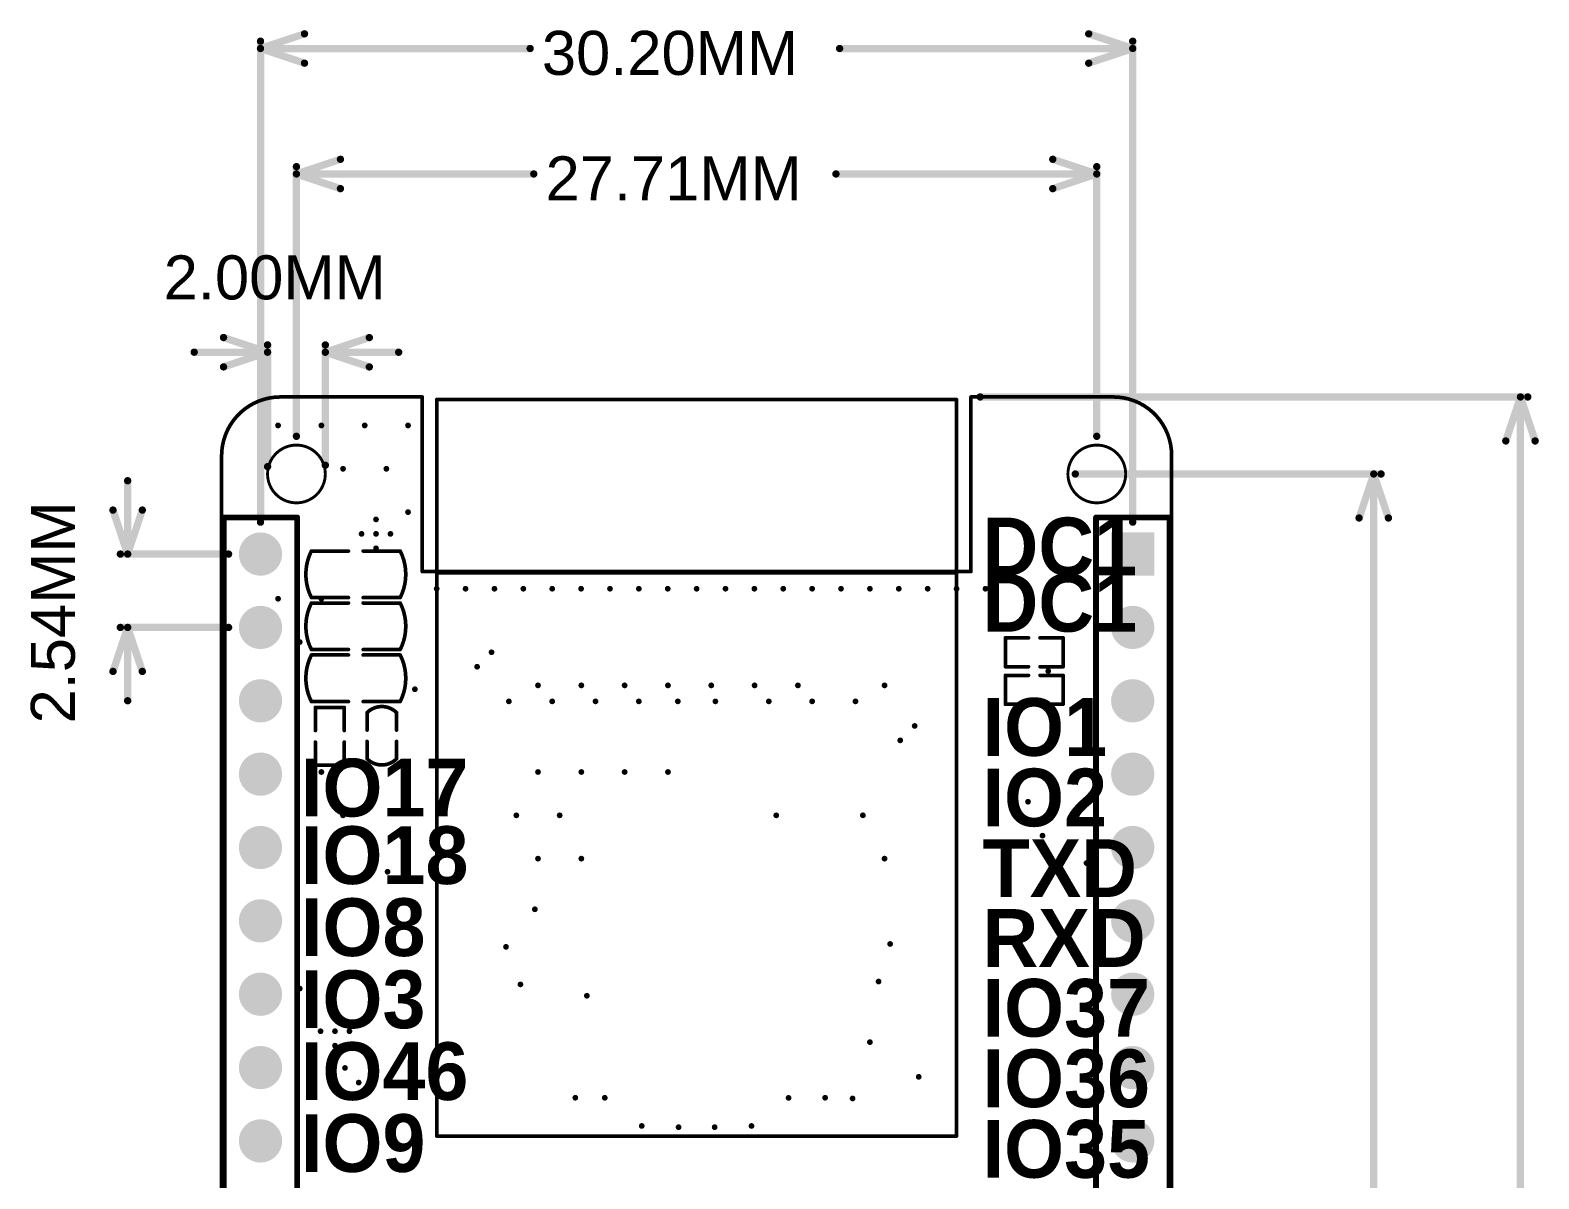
# Model space of a CAD drawing. Header units: millimetres. Extents: x -95 to 44, y -26 to 123.
# Drawn here: x -8.7 to 43.6, y 83.5 to 123.2 of the extents above; entities that cross this region are included whole.
import ezdxf

# ---------------------------------------------------------------- set-up
doc = ezdxf.new("R2010")
doc.units = ezdxf.units.MM
for name, color, linetype in [('KeepOutLayer', 6, 'Continuous'), ('Mechanical15', 56, 'Continuous'), ('MultiLayer', 9, 'Continuous'), ('PadHoleLayer', 156, 'Continuous'), ('TopOverlay', 2, 'Continuous'), ('ViaHoleLayer', 16, 'Continuous')]:
    doc.layers.add(name, color=color, linetype=linetype)
doc.styles.add('Arial', font='arial.ttf', dxfattribs={"height": 0.2})
doc.styles.add('阿里巴巴普惠体 Heavy', font='', dxfattribs={"height": 0.2})
doc.styles.get('阿里巴巴普惠体 Heavy').set_extended_font_data('阿里巴巴普惠体 Heavy', bold=True)

# ---------------------------------------------------------------- blocks, each defined once
blk = doc.blocks.new('ESP32_S3_WROOM_1_30')
at = {"layer": 'TopOverlay', "const_width": 0.127}
for points in [[(-9, 12.75), (9, 12.75)], [(-9, -12.75), (-9, 12.75)], [(9, -12.75), (9, 12.75)], [(-9, 6.75), (9, 6.75)], [(-9, -12.75), (9, -12.75)]]:
    blk.add_lwpolyline(points, dxfattribs=at)
at = {"layer": 'TopOverlay', "const_width": 0.0635}
for points in [[(-9.032, 12.75, 1), (-8.968, 12.75, 1)], [(-9.032, 12.75, 1), (-8.968, 12.75, 1)], [(8.968, 12.75, 1), (9.032, 12.75, 1)], [(8.968, 12.75, 1), (9.032, 12.75, 1)], [(-9.032, 6.75, 1), (-8.968, 6.75, 1)], [(8.968, 6.75, 1), (9.032, 6.75, 1)], [(-9.032, -12.75, 1), (-8.968, -12.75, 1)], [(-9.032, -12.75, 1), (-8.968, -12.75, 1)], [(8.968, -12.75, 1), (9.032, -12.75, 1)], [(8.968, -12.75, 1), (9.032, -12.75, 1)]]:
    blk.add_lwpolyline(points, format="xyb", close=True, dxfattribs=at)
blk = doc.blocks.new('R0402_63')
at = {"layer": 'TopOverlay', "const_width": 0.127}
for points in [[(-0.51, -0.5), (-0.51, 0.5)], [(0.29, 0.5), (-0.478, 0.5)], [(1.472, 0.5), (0.69, 0.5)], [(1.49, -0.5), (1.49, 0.5)], [(0.29, -0.5), (-0.478, -0.5)], [(1.472, -0.5), (0.69, -0.5)]]:
    blk.add_lwpolyline(points, dxfattribs=at)
at = {"layer": 'TopOverlay', "const_width": 0.0635}
for points in [[(-0.542, 0.5, 1), (-0.478, 0.5, 1)], [(-0.51, 0.5, 1), (-0.446, 0.5, 1)], [(0.258, 0.5, 1), (0.322, 0.5, 1)], [(0.658, 0.5, 1), (0.722, 0.5, 1)], [(1.44, 0.5, 1), (1.504, 0.5, 1)], [(1.458, 0.5, 1), (1.522, 0.5, 1)], [(-0.542, -0.5, 1), (-0.478, -0.5, 1)], [(-0.51, -0.5, 1), (-0.446, -0.5, 1)], [(0.258, -0.5, 1), (0.322, -0.5, 1)], [(0.658, -0.5, 1), (0.722, -0.5, 1)], [(1.44, -0.5, 1), (1.504, -0.5, 1)], [(1.458, -0.5, 1), (1.522, -0.5, 1)]]:
    blk.add_lwpolyline(points, format="xyb", close=True, dxfattribs=at)
blk = doc.blocks.new('R0402_65')
at = {"layer": 'TopOverlay', "const_width": 0.127}
for points in [[(-0.51, 0.5), (-0.51, -0.5)], [(0.29, 0.5), (-0.478, 0.5)], [(1.472, 0.5), (0.69, 0.5)], [(1.49, 0.5), (1.49, -0.5)], [(0.29, -0.5), (-0.478, -0.5)], [(1.472, -0.5), (0.69, -0.5)]]:
    blk.add_lwpolyline(points, dxfattribs=at)
at = {"layer": 'TopOverlay', "const_width": 0.0635}
for points in [[(-0.542, 0.5, 1), (-0.478, 0.5, 1)], [(-0.51, 0.5, 1), (-0.446, 0.5, 1)], [(0.258, 0.5, 1), (0.322, 0.5, 1)], [(0.658, 0.5, 1), (0.722, 0.5, 1)], [(1.44, 0.5, 1), (1.504, 0.5, 1)], [(1.458, 0.5, 1), (1.522, 0.5, 1)], [(-0.542, -0.5, 1), (-0.478, -0.5, 1)], [(-0.51, -0.5, 1), (-0.446, -0.5, 1)], [(0.258, -0.5, 1), (0.322, -0.5, 1)], [(0.658, -0.5, 1), (0.722, -0.5, 1)], [(1.44, -0.5, 1), (1.504, -0.5, 1)], [(1.458, -0.5, 1), (1.522, -0.5, 1)]]:
    blk.add_lwpolyline(points, format="xyb", close=True, dxfattribs=at)
blk = doc.blocks.new('R0402_67')
at = {"layer": 'TopOverlay', "const_width": 0.127}
for points in [[(-0.51, 0.5), (-0.51, -0.5)], [(0.29, 0.5), (-0.478, 0.5)], [(1.472, 0.5), (0.69, 0.5)], [(1.49, 0.5), (1.49, -0.5)], [(0.29, -0.5), (-0.478, -0.5)], [(1.472, -0.5), (0.69, -0.5)]]:
    blk.add_lwpolyline(points, dxfattribs=at)
at = {"layer": 'TopOverlay', "const_width": 0.0635}
for points in [[(-0.542, 0.5, 1), (-0.478, 0.5, 1)], [(-0.51, 0.5, 1), (-0.446, 0.5, 1)], [(0.258, 0.5, 1), (0.322, 0.5, 1)], [(0.658, 0.5, 1), (0.722, 0.5, 1)], [(1.44, 0.5, 1), (1.504, 0.5, 1)], [(1.458, 0.5, 1), (1.522, 0.5, 1)], [(-0.542, -0.5, 1), (-0.478, -0.5, 1)], [(-0.51, -0.5, 1), (-0.446, -0.5, 1)], [(0.258, -0.5, 1), (0.322, -0.5, 1)], [(0.658, -0.5, 1), (0.722, -0.5, 1)], [(1.44, -0.5, 1), (1.504, -0.5, 1)], [(1.458, -0.5, 1), (1.522, -0.5, 1)]]:
    blk.add_lwpolyline(points, format="xyb", close=True, dxfattribs=at)
blk = doc.blocks.new('HDR1X16_88')
at = {"layer": 'MultiLayer'}
blk.add_hatch(color=9, dxfattribs=at).paths.add_polyline_path([(-0.75, 0.75), (0.75, 0.75), (0.75, -0.75), (-0.75, -0.75)])
h = blk.add_hatch(color=9, dxfattribs=at)
edge = h.paths.add_edge_path()
edge.add_arc((2.54, 0), 0.75, 0, 360)
h = blk.add_hatch(color=9, dxfattribs=at)
edge = h.paths.add_edge_path()
edge.add_arc((5.08, 0), 0.75, 0, 360)
h = blk.add_hatch(color=9, dxfattribs=at)
edge = h.paths.add_edge_path()
edge.add_arc((7.62, 0), 0.75, 0, 360)
h = blk.add_hatch(color=9, dxfattribs=at)
edge = h.paths.add_edge_path()
edge.add_arc((10.16, 0), 0.75, 0, 360)
h = blk.add_hatch(color=9, dxfattribs=at)
edge = h.paths.add_edge_path()
edge.add_arc((12.7, 0), 0.75, 0, 360)
h = blk.add_hatch(color=9, dxfattribs=at)
edge = h.paths.add_edge_path()
edge.add_arc((15.24, 0), 0.75, 0, 360)
h = blk.add_hatch(color=9, dxfattribs=at)
edge = h.paths.add_edge_path()
edge.add_arc((17.78, 0), 0.75, 0, 360)
h = blk.add_hatch(color=9, dxfattribs=at)
edge = h.paths.add_edge_path()
edge.add_arc((20.32, 0), 0.75, 0, 360)
h = blk.add_hatch(color=9, dxfattribs=at)
edge = h.paths.add_edge_path()
edge.add_arc((22.86, 0), 0.75, 0, 360)
h = blk.add_hatch(color=9, dxfattribs=at)
edge = h.paths.add_edge_path()
edge.add_arc((25.4, 0), 0.75, 0, 360)
h = blk.add_hatch(color=9, dxfattribs=at)
edge = h.paths.add_edge_path()
edge.add_arc((27.94, 0), 0.75, 0, 360)
h = blk.add_hatch(color=9, dxfattribs=at)
edge = h.paths.add_edge_path()
edge.add_arc((30.48, 0), 0.75, 0, 360)
h = blk.add_hatch(color=9, dxfattribs=at)
edge = h.paths.add_edge_path()
edge.add_arc((33.02, 0), 0.75, 0, 360)
h = blk.add_hatch(color=9, dxfattribs=at)
edge = h.paths.add_edge_path()
edge.add_arc((35.56, 0), 0.75, 0, 360)
h = blk.add_hatch(color=9, dxfattribs=at)
edge = h.paths.add_edge_path()
edge.add_arc((38.1, 0), 0.75, 0, 360)
at = {"layer": 'PadHoleLayer'}
h = blk.add_hatch(color=156, dxfattribs=at)
edge = h.paths.add_edge_path()
edge.add_arc((0, 0), 0.45, 0, 360)
h = blk.add_hatch(color=156, dxfattribs=at)
edge = h.paths.add_edge_path()
edge.add_arc((2.54, 0), 0.45, 0, 360)
h = blk.add_hatch(color=156, dxfattribs=at)
edge = h.paths.add_edge_path()
edge.add_arc((5.08, 0), 0.45, 0, 360)
h = blk.add_hatch(color=156, dxfattribs=at)
edge = h.paths.add_edge_path()
edge.add_arc((7.62, 0), 0.45, 0, 360)
h = blk.add_hatch(color=156, dxfattribs=at)
edge = h.paths.add_edge_path()
edge.add_arc((10.16, 0), 0.45, 0, 360)
h = blk.add_hatch(color=156, dxfattribs=at)
edge = h.paths.add_edge_path()
edge.add_arc((12.7, 0), 0.45, 0, 360)
h = blk.add_hatch(color=156, dxfattribs=at)
edge = h.paths.add_edge_path()
edge.add_arc((15.24, 0), 0.45, 0, 360)
h = blk.add_hatch(color=156, dxfattribs=at)
edge = h.paths.add_edge_path()
edge.add_arc((17.78, 0), 0.45, 0, 360)
h = blk.add_hatch(color=156, dxfattribs=at)
edge = h.paths.add_edge_path()
edge.add_arc((20.32, 0), 0.45, 0, 360)
h = blk.add_hatch(color=156, dxfattribs=at)
edge = h.paths.add_edge_path()
edge.add_arc((22.86, 0), 0.45, 0, 360)
h = blk.add_hatch(color=156, dxfattribs=at)
edge = h.paths.add_edge_path()
edge.add_arc((25.4, 0), 0.45, 0, 360)
h = blk.add_hatch(color=156, dxfattribs=at)
edge = h.paths.add_edge_path()
edge.add_arc((27.94, 0), 0.45, 0, 360)
h = blk.add_hatch(color=156, dxfattribs=at)
edge = h.paths.add_edge_path()
edge.add_arc((30.48, 0), 0.45, 0, 360)
h = blk.add_hatch(color=156, dxfattribs=at)
edge = h.paths.add_edge_path()
edge.add_arc((33.02, 0), 0.45, 0, 360)
h = blk.add_hatch(color=156, dxfattribs=at)
edge = h.paths.add_edge_path()
edge.add_arc((35.56, 0), 0.45, 0, 360)
h = blk.add_hatch(color=156, dxfattribs=at)
edge = h.paths.add_edge_path()
edge.add_arc((38.1, 0), 0.45, 0, 360)
at = {"layer": 'TopOverlay', "const_width": 0.2}
for points in [[(-1.27, 1.27), (-1.27, -1.27)], [(-1.27, 1.27), (0.635, 1.27)], [(0.635, 1.27), (39.37, 1.27)], [(39.37, 1.27), (39.37, -1.27)], [(-1.27, -1.27), (39.37, -1.27)]]:
    blk.add_lwpolyline(points, dxfattribs=at)
at = {"layer": 'TopOverlay', "const_width": 0.1}
for points in [[(-1.32, 1.27, 1), (-1.22, 1.27, 1)], [(-1.32, 1.27, 1), (-1.22, 1.27, 1)], [(0.585, 1.27, 1), (0.685, 1.27, 1)], [(0.585, 1.27, 1), (0.685, 1.27, 1)], [(39.32, 1.27, 1), (39.42, 1.27, 1)], [(39.32, 1.27, 1), (39.42, 1.27, 1)], [(-1.32, -1.27, 1), (-1.22, -1.27, 1)], [(-1.32, -1.27, 1), (-1.22, -1.27, 1)], [(39.32, -1.27, 1), (39.42, -1.27, 1)], [(39.32, -1.27, 1), (39.42, -1.27, 1)]]:
    blk.add_lwpolyline(points, format="xyb", close=True, dxfattribs=at)
blk = doc.blocks.new('HDR1X16_89')
at = {"layer": 'MultiLayer'}
blk.add_hatch(color=9, dxfattribs=at).paths.add_polyline_path([(-0.75, 0.75), (0.75, 0.75), (0.75, -0.75), (-0.75, -0.75)])
h = blk.add_hatch(color=9, dxfattribs=at)
edge = h.paths.add_edge_path()
edge.add_arc((2.54, 0), 0.75, 0, 360)
h = blk.add_hatch(color=9, dxfattribs=at)
edge = h.paths.add_edge_path()
edge.add_arc((5.08, 0), 0.75, 0, 360)
h = blk.add_hatch(color=9, dxfattribs=at)
edge = h.paths.add_edge_path()
edge.add_arc((7.62, 0), 0.75, 0, 360)
h = blk.add_hatch(color=9, dxfattribs=at)
edge = h.paths.add_edge_path()
edge.add_arc((10.16, 0), 0.75, 0, 360)
h = blk.add_hatch(color=9, dxfattribs=at)
edge = h.paths.add_edge_path()
edge.add_arc((12.7, 0), 0.75, 0, 360)
h = blk.add_hatch(color=9, dxfattribs=at)
edge = h.paths.add_edge_path()
edge.add_arc((15.24, 0), 0.75, 0, 360)
h = blk.add_hatch(color=9, dxfattribs=at)
edge = h.paths.add_edge_path()
edge.add_arc((17.78, 0), 0.75, 0, 360)
h = blk.add_hatch(color=9, dxfattribs=at)
edge = h.paths.add_edge_path()
edge.add_arc((20.32, 0), 0.75, 0, 360)
h = blk.add_hatch(color=9, dxfattribs=at)
edge = h.paths.add_edge_path()
edge.add_arc((22.86, 0), 0.75, 0, 360)
h = blk.add_hatch(color=9, dxfattribs=at)
edge = h.paths.add_edge_path()
edge.add_arc((25.4, 0), 0.75, 0, 360)
h = blk.add_hatch(color=9, dxfattribs=at)
edge = h.paths.add_edge_path()
edge.add_arc((27.94, 0), 0.75, 0, 360)
h = blk.add_hatch(color=9, dxfattribs=at)
edge = h.paths.add_edge_path()
edge.add_arc((30.48, 0), 0.75, 0, 360)
h = blk.add_hatch(color=9, dxfattribs=at)
edge = h.paths.add_edge_path()
edge.add_arc((33.02, 0), 0.75, 0, 360)
h = blk.add_hatch(color=9, dxfattribs=at)
edge = h.paths.add_edge_path()
edge.add_arc((35.56, 0), 0.75, 0, 360)
h = blk.add_hatch(color=9, dxfattribs=at)
edge = h.paths.add_edge_path()
edge.add_arc((38.1, 0), 0.75, 0, 360)
at = {"layer": 'PadHoleLayer'}
h = blk.add_hatch(color=156, dxfattribs=at)
edge = h.paths.add_edge_path()
edge.add_arc((0, 0), 0.45, 0, 360)
h = blk.add_hatch(color=156, dxfattribs=at)
edge = h.paths.add_edge_path()
edge.add_arc((2.54, 0), 0.45, 0, 360)
h = blk.add_hatch(color=156, dxfattribs=at)
edge = h.paths.add_edge_path()
edge.add_arc((5.08, 0), 0.45, 0, 360)
h = blk.add_hatch(color=156, dxfattribs=at)
edge = h.paths.add_edge_path()
edge.add_arc((7.62, 0), 0.45, 0, 360)
h = blk.add_hatch(color=156, dxfattribs=at)
edge = h.paths.add_edge_path()
edge.add_arc((10.16, 0), 0.45, 0, 360)
h = blk.add_hatch(color=156, dxfattribs=at)
edge = h.paths.add_edge_path()
edge.add_arc((12.7, 0), 0.45, 0, 360)
h = blk.add_hatch(color=156, dxfattribs=at)
edge = h.paths.add_edge_path()
edge.add_arc((15.24, 0), 0.45, 0, 360)
h = blk.add_hatch(color=156, dxfattribs=at)
edge = h.paths.add_edge_path()
edge.add_arc((17.78, 0), 0.45, 0, 360)
h = blk.add_hatch(color=156, dxfattribs=at)
edge = h.paths.add_edge_path()
edge.add_arc((20.32, 0), 0.45, 0, 360)
h = blk.add_hatch(color=156, dxfattribs=at)
edge = h.paths.add_edge_path()
edge.add_arc((22.86, 0), 0.45, 0, 360)
h = blk.add_hatch(color=156, dxfattribs=at)
edge = h.paths.add_edge_path()
edge.add_arc((25.4, 0), 0.45, 0, 360)
h = blk.add_hatch(color=156, dxfattribs=at)
edge = h.paths.add_edge_path()
edge.add_arc((27.94, 0), 0.45, 0, 360)
h = blk.add_hatch(color=156, dxfattribs=at)
edge = h.paths.add_edge_path()
edge.add_arc((30.48, 0), 0.45, 0, 360)
h = blk.add_hatch(color=156, dxfattribs=at)
edge = h.paths.add_edge_path()
edge.add_arc((33.02, 0), 0.45, 0, 360)
h = blk.add_hatch(color=156, dxfattribs=at)
edge = h.paths.add_edge_path()
edge.add_arc((35.56, 0), 0.45, 0, 360)
h = blk.add_hatch(color=156, dxfattribs=at)
edge = h.paths.add_edge_path()
edge.add_arc((38.1, 0), 0.45, 0, 360)
at = {"layer": 'TopOverlay', "const_width": 0.2}
for points in [[(0.635, 1.27), (-1.27, 1.27)], [(-1.27, -1.27), (-1.27, 1.27)], [(39.37, 1.27), (0.635, 1.27)], [(39.37, -1.27), (39.37, 1.27)], [(39.37, -1.27), (-1.27, -1.27)]]:
    blk.add_lwpolyline(points, dxfattribs=at)
at = {"layer": 'TopOverlay', "const_width": 0.1}
for points in [[(-1.32, 1.27, 1), (-1.22, 1.27, 1)], [(-1.32, 1.27, 1), (-1.22, 1.27, 1)], [(0.585, 1.27, 1), (0.685, 1.27, 1)], [(0.585, 1.27, 1), (0.685, 1.27, 1)], [(39.32, 1.27, 1), (39.42, 1.27, 1)], [(39.32, 1.27, 1), (39.42, 1.27, 1)], [(-1.32, -1.27, 1), (-1.22, -1.27, 1)], [(-1.32, -1.27, 1), (-1.22, -1.27, 1)], [(39.32, -1.27, 1), (39.42, -1.27, 1)], [(39.32, -1.27, 1), (39.42, -1.27, 1)]]:
    blk.add_lwpolyline(points, format="xyb", close=True, dxfattribs=at)
blk = doc.blocks.new('C0603_108')
at = {"layer": 'TopOverlay', "const_width": 0.127}
for points in [[(-1.537, -0.806, -0.239632), (-1.537, 0.806)], [(1.537, 0.806, -0.239632), (1.537, -0.806)]]:
    blk.add_lwpolyline(points, format="xyb", dxfattribs=at)
for points in [[(-0.256, 0.806), (-1.537, 0.806)], [(1.537, 0.806), (0.256, 0.806)], [(-0.256, -0.806), (-1.537, -0.806)], [(1.537, -0.806), (0.256, -0.806)]]:
    blk.add_lwpolyline(points, dxfattribs=at)
at = {"layer": 'TopOverlay', "const_width": 0.0635}
for points in [[(-1.568, 0.806, 1), (-1.505, 0.806, 1)], [(-1.568, 0.806, 1), (-1.505, 0.806, 1)], [(-0.288, 0.806, 1), (-0.224, 0.806, 1)], [(0.224, 0.806, 1), (0.288, 0.806, 1)], [(1.505, 0.806, 1), (1.568, 0.806, 1)], [(1.505, 0.806, 1), (1.568, 0.806, 1)], [(-1.568, -0.806, 1), (-1.505, -0.806, 1)], [(-1.568, -0.806, 1), (-1.505, -0.806, 1)], [(-0.288, -0.806, 1), (-0.224, -0.806, 1)], [(0.224, -0.806, 1), (0.288, -0.806, 1)], [(1.505, -0.806, 1), (1.568, -0.806, 1)], [(1.505, -0.806, 1), (1.568, -0.806, 1)]]:
    blk.add_lwpolyline(points, format="xyb", close=True, dxfattribs=at)
blk = doc.blocks.new('C0603_132')
at = {"layer": 'TopOverlay', "const_width": 0.127}
for points in [[(-1.537, -0.806, -0.239632), (-1.537, 0.806)], [(1.537, 0.806, -0.239632), (1.537, -0.806)]]:
    blk.add_lwpolyline(points, format="xyb", dxfattribs=at)
for points in [[(-0.256, 0.806), (-1.537, 0.806)], [(1.537, 0.806), (0.256, 0.806)], [(-0.256, -0.806), (-1.537, -0.806)], [(1.537, -0.806), (0.256, -0.806)]]:
    blk.add_lwpolyline(points, dxfattribs=at)
at = {"layer": 'TopOverlay', "const_width": 0.0635}
for points in [[(-1.568, 0.806, 1), (-1.505, 0.806, 1)], [(-1.568, 0.806, 1), (-1.505, 0.806, 1)], [(-0.288, 0.806, 1), (-0.224, 0.806, 1)], [(0.224, 0.806, 1), (0.288, 0.806, 1)], [(1.505, 0.806, 1), (1.568, 0.806, 1)], [(1.505, 0.806, 1), (1.568, 0.806, 1)], [(-1.568, -0.806, 1), (-1.505, -0.806, 1)], [(-1.568, -0.806, 1), (-1.505, -0.806, 1)], [(-0.288, -0.806, 1), (-0.224, -0.806, 1)], [(0.224, -0.806, 1), (0.288, -0.806, 1)], [(1.505, -0.806, 1), (1.568, -0.806, 1)], [(1.505, -0.806, 1), (1.568, -0.806, 1)]]:
    blk.add_lwpolyline(points, format="xyb", close=True, dxfattribs=at)
blk = doc.blocks.new('C0603_133')
at = {"layer": 'TopOverlay', "const_width": 0.127}
for points in [[(-1.537, -0.806, -0.239632), (-1.537, 0.806)], [(1.537, 0.806, -0.239632), (1.537, -0.806)]]:
    blk.add_lwpolyline(points, format="xyb", dxfattribs=at)
for points in [[(-0.256, 0.806), (-1.537, 0.806)], [(1.537, 0.806), (0.256, 0.806)], [(-0.256, -0.806), (-1.537, -0.806)], [(1.537, -0.806), (0.256, -0.806)]]:
    blk.add_lwpolyline(points, dxfattribs=at)
at = {"layer": 'TopOverlay', "const_width": 0.0635}
for points in [[(-1.568, 0.806, 1), (-1.505, 0.806, 1)], [(-1.568, 0.806, 1), (-1.505, 0.806, 1)], [(-0.288, 0.806, 1), (-0.224, 0.806, 1)], [(0.224, 0.806, 1), (0.288, 0.806, 1)], [(1.505, 0.806, 1), (1.568, 0.806, 1)], [(1.505, 0.806, 1), (1.568, 0.806, 1)], [(-1.568, -0.806, 1), (-1.505, -0.806, 1)], [(-1.568, -0.806, 1), (-1.505, -0.806, 1)], [(-0.288, -0.806, 1), (-0.224, -0.806, 1)], [(0.224, -0.806, 1), (0.288, -0.806, 1)], [(1.505, -0.806, 1), (1.568, -0.806, 1)], [(1.505, -0.806, 1), (1.568, -0.806, 1)]]:
    blk.add_lwpolyline(points, format="xyb", close=True, dxfattribs=at)
blk = doc.blocks.new('C0402_134')
at = {"layer": 'TopOverlay', "const_width": 0.127}
for points in [[(-0.31, -0.51, -0.414214), (-0.31, 0.51)], [(1.29, 0.51, -0.414214), (1.29, -0.51)]]:
    blk.add_lwpolyline(points, format="xyb", dxfattribs=at)
for points in [[(0.294, 0.51), (-0.31, 0.51)], [(1.29, 0.51), (0.686, 0.51)], [(0.294, -0.51), (-0.31, -0.51)], [(1.29, -0.51), (0.686, -0.51)]]:
    blk.add_lwpolyline(points, dxfattribs=at)
at = {"layer": 'TopOverlay', "const_width": 0.0635}
for points in [[(-0.342, 0.51, 1), (-0.278, 0.51, 1)], [(-0.342, 0.51, 1), (-0.278, 0.51, 1)], [(0.262, 0.51, 1), (0.326, 0.51, 1)], [(0.654, 0.51, 1), (0.718, 0.51, 1)], [(1.258, 0.51, 1), (1.322, 0.51, 1)], [(1.258, 0.51, 1), (1.322, 0.51, 1)], [(-0.342, -0.51, 1), (-0.278, -0.51, 1)], [(-0.342, -0.51, 1), (-0.278, -0.51, 1)], [(0.262, -0.51, 1), (0.326, -0.51, 1)], [(0.654, -0.51, 1), (0.718, -0.51, 1)], [(1.258, -0.51, 1), (1.322, -0.51, 1)], [(1.258, -0.51, 1), (1.322, -0.51, 1)]]:
    blk.add_lwpolyline(points, format="xyb", close=True, dxfattribs=at)

msp = doc.modelspace()

# ---------------------------------------------------------------- hatches: boundary and pattern name
at = {"layer": 'ViaHoleLayer'}
h = msp.add_hatch(color=16, dxfattribs=at)
edge = h.paths.add_edge_path()
edge.add_arc((-0.092, 109.554), 0.101, 0, 360)
h = msp.add_hatch(color=16, dxfattribs=at)
edge = h.paths.add_edge_path()
edge.add_arc((1.408, 109.554), 0.101, 0, 360)
h = msp.add_hatch(color=16, dxfattribs=at)
edge = h.paths.add_edge_path()
edge.add_arc((2.908, 109.554), 0.101, 0, 360)
h = msp.add_hatch(color=16, dxfattribs=at)
edge = h.paths.add_edge_path()
edge.add_arc((4.408, 109.554), 0.101, 0, 360)
h = msp.add_hatch(color=16, dxfattribs=at)
edge = h.paths.add_edge_path()
edge.add_arc((2.158, 108.054), 0.101, 0, 360)
h = msp.add_hatch(color=16, dxfattribs=at)
edge = h.paths.add_edge_path()
edge.add_arc((3.658, 108.054), 0.101, 0, 360)
h = msp.add_hatch(color=16, dxfattribs=at)
edge = h.paths.add_edge_path()
edge.add_arc((4.408, 106.554), 0.101, 0, 360)
h = msp.add_hatch(color=16, dxfattribs=at)
edge = h.paths.add_edge_path()
edge.add_arc((3.3, 106.3), 0.1, 0, 360)
h = msp.add_hatch(color=16, dxfattribs=at)
edge = h.paths.add_edge_path()
edge.add_arc((2.8, 105.8), 0.1, 0, 360)
h = msp.add_hatch(color=16, dxfattribs=at)
edge = h.paths.add_edge_path()
edge.add_arc((3.3, 105.8), 0.1, 0, 360)
h = msp.add_hatch(color=16, dxfattribs=at)
edge = h.paths.add_edge_path()
edge.add_arc((3.8, 105.8), 0.1, 0, 360)
h = msp.add_hatch(color=16, dxfattribs=at)
edge = h.paths.add_edge_path()
edge.add_arc((3.3, 105.3), 0.1, 0, 360)
h = msp.add_hatch(color=16, dxfattribs=at)
edge = h.paths.add_edge_path()
edge.add_arc((5.4, 103.9), 0.1, 0, 360)
h = msp.add_hatch(color=16, dxfattribs=at)
edge = h.paths.add_edge_path()
edge.add_arc((6.4, 103.9), 0.1, 0, 360)
h = msp.add_hatch(color=16, dxfattribs=at)
edge = h.paths.add_edge_path()
edge.add_arc((7.4, 103.9), 0.1, 0, 360)
h = msp.add_hatch(color=16, dxfattribs=at)
edge = h.paths.add_edge_path()
edge.add_arc((8.4, 103.9), 0.1, 0, 360)
h = msp.add_hatch(color=16, dxfattribs=at)
edge = h.paths.add_edge_path()
edge.add_arc((9.4, 103.9), 0.1, 0, 360)
h = msp.add_hatch(color=16, dxfattribs=at)
edge = h.paths.add_edge_path()
edge.add_arc((10.4, 103.9), 0.1, 0, 360)
h = msp.add_hatch(color=16, dxfattribs=at)
edge = h.paths.add_edge_path()
edge.add_arc((11.4, 103.9), 0.1, 0, 360)
h = msp.add_hatch(color=16, dxfattribs=at)
edge = h.paths.add_edge_path()
edge.add_arc((12.4, 103.9), 0.1, 0, 360)
h = msp.add_hatch(color=16, dxfattribs=at)
edge = h.paths.add_edge_path()
edge.add_arc((13.4, 103.9), 0.1, 0, 360)
h = msp.add_hatch(color=16, dxfattribs=at)
edge = h.paths.add_edge_path()
edge.add_arc((14.4, 103.9), 0.1, 0, 360)
h = msp.add_hatch(color=16, dxfattribs=at)
edge = h.paths.add_edge_path()
edge.add_arc((15.4, 103.9), 0.1, 0, 360)
h = msp.add_hatch(color=16, dxfattribs=at)
edge = h.paths.add_edge_path()
edge.add_arc((16.4, 103.9), 0.1, 0, 360)
h = msp.add_hatch(color=16, dxfattribs=at)
edge = h.paths.add_edge_path()
edge.add_arc((17.4, 103.9), 0.1, 0, 360)
h = msp.add_hatch(color=16, dxfattribs=at)
edge = h.paths.add_edge_path()
edge.add_arc((18.4, 103.9), 0.1, 0, 360)
h = msp.add_hatch(color=16, dxfattribs=at)
edge = h.paths.add_edge_path()
edge.add_arc((19.4, 103.9), 0.1, 0, 360)
h = msp.add_hatch(color=16, dxfattribs=at)
edge = h.paths.add_edge_path()
edge.add_arc((20.4, 103.9), 0.1, 0, 360)
h = msp.add_hatch(color=16, dxfattribs=at)
edge = h.paths.add_edge_path()
edge.add_arc((21.4, 103.9), 0.1, 0, 360)
h = msp.add_hatch(color=16, dxfattribs=at)
edge = h.paths.add_edge_path()
edge.add_arc((22.4, 103.9), 0.1, 0, 360)
h = msp.add_hatch(color=16, dxfattribs=at)
edge = h.paths.add_edge_path()
edge.add_arc((23.4, 103.9), 0.1, 0, 360)
h = msp.add_hatch(color=16, dxfattribs=at)
edge = h.paths.add_edge_path()
edge.add_arc((24.4, 103.9), 0.1, 0, 360)
h = msp.add_hatch(color=16, dxfattribs=at)
edge = h.paths.add_edge_path()
edge.add_arc((-0.092, 103.554), 0.101, 0, 360)
h = msp.add_hatch(color=16, dxfattribs=at)
edge = h.paths.add_edge_path()
edge.add_arc((1.408, 103.554), 0.101, 0, 360)
h = msp.add_hatch(color=16, dxfattribs=at)
edge = h.paths.add_edge_path()
edge.add_arc((0.658, 102.054), 0.101, 0, 360)
h = msp.add_hatch(color=16, dxfattribs=at)
edge = h.paths.add_edge_path()
edge.add_arc((7.3, 101.7), 0.1, 0, 360)
h = msp.add_hatch(color=16, dxfattribs=at)
edge = h.paths.add_edge_path()
edge.add_arc((6.8, 101.2), 0.1, 0, 360)
h = msp.add_hatch(color=16, dxfattribs=at)
edge = h.paths.add_edge_path()
edge.add_arc((26.575, 101.05), 0.1, 0, 360)
h = msp.add_hatch(color=16, dxfattribs=at)
edge = h.paths.add_edge_path()
edge.add_arc((4.644, 100.42), 0.1, 0, 360)
h = msp.add_hatch(color=16, dxfattribs=at)
edge = h.paths.add_edge_path()
edge.add_arc((8.908, 100.554), 0.101, 0, 360)
h = msp.add_hatch(color=16, dxfattribs=at)
edge = h.paths.add_edge_path()
edge.add_arc((10.408, 100.554), 0.101, 0, 360)
h = msp.add_hatch(color=16, dxfattribs=at)
edge = h.paths.add_edge_path()
edge.add_arc((11.908, 100.554), 0.101, 0, 360)
h = msp.add_hatch(color=16, dxfattribs=at)
edge = h.paths.add_edge_path()
edge.add_arc((13.408, 100.554), 0.101, 0, 360)
h = msp.add_hatch(color=16, dxfattribs=at)
edge = h.paths.add_edge_path()
edge.add_arc((14.908, 100.554), 0.101, 0, 360)
h = msp.add_hatch(color=16, dxfattribs=at)
edge = h.paths.add_edge_path()
edge.add_arc((16.408, 100.554), 0.101, 0, 360)
h = msp.add_hatch(color=16, dxfattribs=at)
edge = h.paths.add_edge_path()
edge.add_arc((17.908, 100.554), 0.101, 0, 360)
h = msp.add_hatch(color=16, dxfattribs=at)
edge = h.paths.add_edge_path()
edge.add_arc((20.908, 100.554), 0.101, 0, 360)
h = msp.add_hatch(color=16, dxfattribs=at)
edge = h.paths.add_edge_path()
edge.add_arc((7.9, 100), 0.1, 0, 360)
h = msp.add_hatch(color=16, dxfattribs=at)
edge = h.paths.add_edge_path()
edge.add_arc((9.4, 100), 0.1, 0, 360)
h = msp.add_hatch(color=16, dxfattribs=at)
edge = h.paths.add_edge_path()
edge.add_arc((10.9, 100), 0.1, 0, 360)
h = msp.add_hatch(color=16, dxfattribs=at)
edge = h.paths.add_edge_path()
edge.add_arc((12.4, 100), 0.1, 0, 360)
h = msp.add_hatch(color=16, dxfattribs=at)
edge = h.paths.add_edge_path()
edge.add_arc((13.75, 100), 0.1, 0, 360)
h = msp.add_hatch(color=16, dxfattribs=at)
edge = h.paths.add_edge_path()
edge.add_arc((15.05, 100), 0.1, 0, 360)
h = msp.add_hatch(color=16, dxfattribs=at)
edge = h.paths.add_edge_path()
edge.add_arc((16.9, 100), 0.1, 0, 360)
h = msp.add_hatch(color=16, dxfattribs=at)
edge = h.paths.add_edge_path()
edge.add_arc((18.4, 100), 0.1, 0, 360)
h = msp.add_hatch(color=16, dxfattribs=at)
edge = h.paths.add_edge_path()
edge.add_arc((19.9, 100), 0.1, 0, 360)
h = msp.add_hatch(color=16, dxfattribs=at)
edge = h.paths.add_edge_path()
edge.add_arc((21.95, 99.15), 0.1, 0, 360)
h = msp.add_hatch(color=16, dxfattribs=at)
edge = h.paths.add_edge_path()
edge.add_arc((21.45, 98.65), 0.1, 0, 360)
h = msp.add_hatch(color=16, dxfattribs=at)
edge = h.paths.add_edge_path()
edge.add_arc((1.408, 97.554), 0.101, 0, 360)
h = msp.add_hatch(color=16, dxfattribs=at)
edge = h.paths.add_edge_path()
edge.add_arc((8.908, 97.554), 0.101, 0, 360)
h = msp.add_hatch(color=16, dxfattribs=at)
edge = h.paths.add_edge_path()
edge.add_arc((10.408, 97.554), 0.101, 0, 360)
h = msp.add_hatch(color=16, dxfattribs=at)
edge = h.paths.add_edge_path()
edge.add_arc((11.908, 97.554), 0.101, 0, 360)
h = msp.add_hatch(color=16, dxfattribs=at)
edge = h.paths.add_edge_path()
edge.add_arc((13.408, 97.554), 0.101, 0, 360)
h = msp.add_hatch(color=16, dxfattribs=at)
edge = h.paths.add_edge_path()
edge.add_arc((3.2, 96.6), 0.1, 0, 360)
h = msp.add_hatch(color=16, dxfattribs=at)
edge = h.paths.add_edge_path()
edge.add_arc((2.158, 96.054), 0.101, 0, 360)
h = msp.add_hatch(color=16, dxfattribs=at)
edge = h.paths.add_edge_path()
edge.add_arc((8.158, 96.054), 0.101, 0, 360)
h = msp.add_hatch(color=16, dxfattribs=at)
edge = h.paths.add_edge_path()
edge.add_arc((9.658, 96.054), 0.101, 0, 360)
h = msp.add_hatch(color=16, dxfattribs=at)
edge = h.paths.add_edge_path()
edge.add_arc((17.158, 96.054), 0.101, 0, 360)
h = msp.add_hatch(color=16, dxfattribs=at)
edge = h.paths.add_edge_path()
edge.add_arc((20.158, 96.054), 0.101, 0, 360)
h = msp.add_hatch(color=16, dxfattribs=at)
edge = h.paths.add_edge_path()
edge.add_arc((25.875, 96.525), 0.1, 0, 360)
h = msp.add_hatch(color=16, dxfattribs=at)
edge = h.paths.add_edge_path()
edge.add_arc((4.2, 95.3), 0.1, 0, 360)
h = msp.add_hatch(color=16, dxfattribs=at)
edge = h.paths.add_edge_path()
edge.add_arc((26.375, 95.35), 0.1, 0, 360)
h = msp.add_hatch(color=16, dxfattribs=at)
edge = h.paths.add_edge_path()
edge.add_arc((8.908, 94.554), 0.101, 0, 360)
h = msp.add_hatch(color=16, dxfattribs=at)
edge = h.paths.add_edge_path()
edge.add_arc((10.408, 94.554), 0.101, 0, 360)
h = msp.add_hatch(color=16, dxfattribs=at)
edge = h.paths.add_edge_path()
edge.add_arc((20.908, 94.554), 0.101, 0, 360)
h = msp.add_hatch(color=16, dxfattribs=at)
edge = h.paths.add_edge_path()
edge.add_arc((3.7, 94.1), 0.1, 0, 360)
h = msp.add_hatch(color=16, dxfattribs=at)
edge = h.paths.add_edge_path()
edge.add_arc((27.9, 94.4), 0.1, 0, 360)
h = msp.add_hatch(color=16, dxfattribs=at)
edge = h.paths.add_edge_path()
edge.add_arc((2.158, 93.054), 0.101, 0, 360)
h = msp.add_hatch(color=16, dxfattribs=at)
edge = h.paths.add_edge_path()
edge.add_arc((8.8, 92.8), 0.1, 0, 360)
h = msp.add_hatch(color=16, dxfattribs=at)
edge = h.paths.add_edge_path()
edge.add_arc((7.8, 91.5), 0.1, 0, 360)
h = msp.add_hatch(color=16, dxfattribs=at)
edge = h.paths.add_edge_path()
edge.add_arc((21.1, 91.6), 0.1, 0, 360)
h = msp.add_hatch(color=16, dxfattribs=at)
edge = h.paths.add_edge_path()
edge.add_arc((20.7, 90.3), 0.1, 0, 360)
h = msp.add_hatch(color=16, dxfattribs=at)
edge = h.paths.add_edge_path()
edge.add_arc((0.658, 90.054), 0.101, 0, 360)
h = msp.add_hatch(color=16, dxfattribs=at)
edge = h.paths.add_edge_path()
edge.add_arc((8.3, 90.2), 0.1, 0, 360)
h = msp.add_hatch(color=16, dxfattribs=at)
edge = h.paths.add_edge_path()
edge.add_arc((10.6, 89.806), 0.1, 0, 360)
h = msp.add_hatch(color=16, dxfattribs=at)
edge = h.paths.add_edge_path()
edge.add_arc((1.859, 89.054), 0.1, 0, 360)
h = msp.add_hatch(color=16, dxfattribs=at)
edge = h.paths.add_edge_path()
edge.add_arc((1.379, 88.579), 0.1, 0, 360)
h = msp.add_hatch(color=16, dxfattribs=at)
edge = h.paths.add_edge_path()
edge.add_arc((1.879, 88.579), 0.1, 0, 360)
h = msp.add_hatch(color=16, dxfattribs=at)
edge = h.paths.add_edge_path()
edge.add_arc((2.379, 88.579), 0.1, 0, 360)
h = msp.add_hatch(color=16, dxfattribs=at)
edge = h.paths.add_edge_path()
edge.add_arc((20.4, 88.2), 0.1, 0, 360)
h = msp.add_hatch(color=16, dxfattribs=at)
edge = h.paths.add_edge_path()
edge.add_arc((1.879, 88.079), 0.1, 0, 360)
h = msp.add_hatch(color=16, dxfattribs=at)
edge = h.paths.add_edge_path()
edge.add_arc((2.225, 87.307), 0.1, 0, 360)
h = msp.add_hatch(color=16, dxfattribs=at)
edge = h.paths.add_edge_path()
edge.add_arc((2.7, 86.8), 0.1, 0, 360)
h = msp.add_hatch(color=16, dxfattribs=at)
edge = h.paths.add_edge_path()
edge.add_arc((22.091, 87), 0.1, 0, 360)
h = msp.add_hatch(color=16, dxfattribs=at)
edge = h.paths.add_edge_path()
edge.add_arc((10.2, 86.275), 0.1, 0, 360)
h = msp.add_hatch(color=16, dxfattribs=at)
edge = h.paths.add_edge_path()
edge.add_arc((11.221, 86.273), 0.1, 0, 360)
h = msp.add_hatch(color=16, dxfattribs=at)
edge = h.paths.add_edge_path()
edge.add_arc((17.584, 86.27), 0.1, 0, 360)
h = msp.add_hatch(color=16, dxfattribs=at)
edge = h.paths.add_edge_path()
edge.add_arc((18.85, 86.275), 0.1, 0, 360)
h = msp.add_hatch(color=16, dxfattribs=at)
edge = h.paths.add_edge_path()
edge.add_arc((19.8, 86.25), 0.1, 0, 360)
h = msp.add_hatch(color=16, dxfattribs=at)
edge = h.paths.add_edge_path()
edge.add_arc((12.5, 85.299), 0.1, 0, 360)
h = msp.add_hatch(color=16, dxfattribs=at)
edge = h.paths.add_edge_path()
edge.add_arc((13.775, 85.256), 0.1, 0, 360)
h = msp.add_hatch(color=16, dxfattribs=at)
edge = h.paths.add_edge_path()
edge.add_arc((15.025, 85.256), 0.1, 0, 360)
h = msp.add_hatch(color=16, dxfattribs=at)
edge = h.paths.add_edge_path()
edge.add_arc((16.3, 85.298), 0.1, 0, 360)

# ---------------------------------------------------------------- linework, layer by layer
at = {"layer": 'KeepOutLayer', "const_width": 0.127}
for points in [[(-2.047, 108.503, -0.414214), (-0.009, 110.541)], [(28.828, 110.541, -0.414214), (30.846, 108.522)]]:
    msp.add_lwpolyline(points, format="xyb", dxfattribs=at)
for points in [[(-0.009, 110.541), (4.9, 110.541)], [(4.9, 104.496), (4.9, 110.541)], [(23.9, 110.541), (28.828, 110.541)], [(23.9, 104.496), (23.9, 110.541)], [(-2.047, 2.032), (-2.047, 108.503)], [(30.846, 2.032), (30.846, 108.522)], [(4.9, 104.496), (23.9, 104.496)]]:
    msp.add_lwpolyline(points, dxfattribs=at)
at = {"layer": 'KeepOutLayer'}
for points, const_width in [([(-0.04, 110.541, 1), (0.023, 110.541, 1)], 0.0635), ([(-0.04, 110.541, 1), (0.023, 110.541, 1)], 0.0635), ([(4.868, 110.541, 1), (4.932, 110.541, 1)], 0.0635), ([(4.868, 110.541, 1), (4.932, 110.541, 1)], 0.0635), ([(23.868, 110.541, 1), (23.932, 110.541, 1)], 0.0635), ([(23.868, 110.541, 1), (23.932, 110.541, 1)], 0.0635), ([(28.796, 110.541, 1), (28.86, 110.541, 1)], 0.0635), ([(28.796, 110.541, 1), (28.86, 110.541, 1)], 0.0635), ([(1.544, 107.874, 1), (-0.456, 107.874, 1)], 0.1), ([(29.256, 107.874, 1), (27.256, 107.874, 1)], 0.1), ([(-2.078, 108.503, 1), (-2.015, 108.503, 1)], 0.0635), ([(-2.078, 108.503, 1), (-2.015, 108.503, 1)], 0.0635), ([(30.815, 108.522, 1), (30.878, 108.522, 1)], 0.0635), ([(30.815, 108.522, 1), (30.878, 108.522, 1)], 0.0635), ([(-0.481, 107.874, 1), (-0.431, 107.874, 1)], 0.05), ([(1.519, 107.874, 1), (1.569, 107.874, 1)], 0.05), ([(27.231, 107.874, 1), (27.281, 107.874, 1)], 0.05), ([(29.231, 107.874, 1), (29.281, 107.874, 1)], 0.05), ([(4.868, 104.496, 1), (4.932, 104.496, 1)], 0.0635), ([(4.868, 104.496, 1), (4.932, 104.496, 1)], 0.0635), ([(23.868, 104.496, 1), (23.932, 104.496, 1)], 0.0635), ([(23.868, 104.496, 1), (23.932, 104.496, 1)], 0.0635)]:
    msp.add_lwpolyline(points, format="xyb", close=True, dxfattribs=dict(at, const_width=const_width))
at = {"layer": 'Mechanical15', "const_width": 0.254}
for points in [[(-0.7, 122.606), (0.824, 123.114)], [(-0.7, 106.206), (-0.7, 122.86)], [(27.976, 123.114), (29.5, 122.606)], [(29.5, 106.206), (29.5, 122.86)], [(-0.7, 122.606), (8.636, 122.606)], [(-0.7, 122.606), (0.824, 122.098)], [(19.351, 122.606), (29.5, 122.606)], [(27.976, 122.098), (29.5, 122.606)], [(0.544, 118.262), (2.068, 118.77)], [(0.544, 109.178), (0.544, 118.516)], [(26.732, 118.77), (28.256, 118.262)], [(28.256, 109.178), (28.256, 118.516)], [(0.544, 118.262), (8.763, 118.262)], [(0.544, 118.262), (2.068, 117.754)], [(19.224, 118.262), (28.256, 118.262)], [(26.732, 117.754), (28.256, 118.262)], [(-1.98, 112.598), (-0.456, 112.09)], [(-0.456, 108.128), (-0.456, 112.344)], [(1.544, 112.09), (3.068, 112.598)], [(1.544, 108.178), (1.544, 112.344)], [(-2.996, 112.09), (-0.456, 112.09)], [(-1.98, 111.582), (-0.456, 112.09)], [(1.544, 112.09), (4.084, 112.09)], [(1.544, 112.09), (3.068, 111.582)], [(24.217, 110.541), (43.18, 110.541)], [(42.418, 109.017), (42.926, 110.541)], [(42.926, 60.73), (42.926, 110.541)], [(42.926, 110.541), (43.434, 109.017)], [(-5.3, 105.1), (-5.3, 107.64)], [(27.51, 107.874), (38.1, 107.874)], [(37.338, 106.35), (37.846, 107.874)], [(37.846, 60.666), (37.846, 107.874)], [(37.846, 107.874), (38.354, 106.35)], [(-5.808, 106.624), (-5.3, 105.1)], [(-5.3, 105.1), (-4.792, 106.624)], [(-5.554, 105.1), (-1.806, 105.1)], [(-5.808, 101.036), (-5.3, 102.56)], [(-5.554, 102.56), (-1.806, 102.56)], [(-5.3, 100.02), (-5.3, 102.56)], [(-5.3, 102.56), (-4.792, 101.036)]]:
    msp.add_lwpolyline(points, dxfattribs=at)
at = {"layer": 'Mechanical15', "const_width": 0.127}
for points in [[(-0.764, 122.86, 1), (-0.637, 122.86, 1)], [(0.76, 123.114, 1), (0.887, 123.114, 1)], [(27.912, 123.114, 1), (28.039, 123.114, 1)], [(29.436, 122.86, 1), (29.563, 122.86, 1)], [(-0.764, 122.606, 1), (-0.637, 122.606, 1)], [(-0.764, 122.606, 1), (-0.637, 122.606, 1)], [(-0.764, 122.606, 1), (-0.637, 122.606, 1)], [(8.572, 122.606, 1), (8.699, 122.606, 1)], [(19.288, 122.606, 1), (19.415, 122.606, 1)], [(29.436, 122.606, 1), (29.563, 122.606, 1)], [(29.436, 122.606, 1), (29.563, 122.606, 1)], [(29.436, 122.606, 1), (29.563, 122.606, 1)], [(0.76, 122.098, 1), (0.887, 122.098, 1)], [(27.912, 122.098, 1), (28.039, 122.098, 1)], [(0.481, 118.516, 1), (0.608, 118.516, 1)], [(2.005, 118.77, 1), (2.132, 118.77, 1)], [(26.668, 118.77, 1), (26.795, 118.77, 1)], [(28.192, 118.516, 1), (28.319, 118.516, 1)], [(0.481, 118.262, 1), (0.608, 118.262, 1)], [(0.481, 118.262, 1), (0.608, 118.262, 1)], [(0.481, 118.262, 1), (0.608, 118.262, 1)], [(8.699, 118.262, 1), (8.826, 118.262, 1)], [(19.161, 118.262, 1), (19.288, 118.262, 1)], [(28.192, 118.262, 1), (28.319, 118.262, 1)], [(28.192, 118.262, 1), (28.319, 118.262, 1)], [(28.192, 118.262, 1), (28.319, 118.262, 1)], [(2.005, 117.754, 1), (2.132, 117.754, 1)], [(26.668, 117.754, 1), (26.795, 117.754, 1)], [(-2.043, 112.598, 1), (-1.916, 112.598, 1)], [(-0.519, 112.344, 1), (-0.392, 112.344, 1)], [(1.481, 112.344, 1), (1.608, 112.344, 1)], [(3.005, 112.598, 1), (3.132, 112.598, 1)], [(-3.059, 112.09, 1), (-2.932, 112.09, 1)], [(-0.519, 112.09, 1), (-0.392, 112.09, 1)], [(-0.519, 112.09, 1), (-0.392, 112.09, 1)], [(-0.519, 112.09, 1), (-0.392, 112.09, 1)], [(1.481, 112.09, 1), (1.608, 112.09, 1)], [(1.481, 112.09, 1), (1.608, 112.09, 1)], [(1.481, 112.09, 1), (1.608, 112.09, 1)], [(4.021, 112.09, 1), (4.148, 112.09, 1)], [(-2.043, 111.582, 1), (-1.916, 111.582, 1)], [(3.005, 111.582, 1), (3.132, 111.582, 1)], [(24.154, 110.541, 1), (24.281, 110.541, 1)], [(42.862, 110.541, 1), (42.989, 110.541, 1)], [(42.862, 110.541, 1), (42.989, 110.541, 1)], [(42.862, 110.541, 1), (42.989, 110.541, 1)], [(43.116, 110.541, 1), (43.243, 110.541, 1)], [(0.481, 109.178, 1), (0.608, 109.178, 1)], [(28.192, 109.178, 1), (28.319, 109.178, 1)], [(42.354, 109.017, 1), (42.481, 109.017, 1)], [(43.37, 109.017, 1), (43.498, 109.017, 1)], [(-0.519, 108.128, 1), (-0.392, 108.128, 1)], [(1.481, 108.178, 1), (1.608, 108.178, 1)], [(-5.363, 107.64, 1), (-5.236, 107.64, 1)], [(27.446, 107.874, 1), (27.573, 107.874, 1)], [(37.782, 107.874, 1), (37.909, 107.874, 1)], [(37.782, 107.874, 1), (37.909, 107.874, 1)], [(37.782, 107.874, 1), (37.909, 107.874, 1)], [(38.036, 107.874, 1), (38.163, 107.874, 1)], [(-5.871, 106.624, 1), (-5.744, 106.624, 1)], [(-4.855, 106.624, 1), (-4.728, 106.624, 1)], [(-0.764, 106.206, 1), (-0.637, 106.206, 1)], [(29.436, 106.206, 1), (29.563, 106.206, 1)], [(37.275, 106.35, 1), (37.401, 106.35, 1)], [(38.291, 106.35, 1), (38.417, 106.35, 1)], [(-5.617, 105.1, 1), (-5.49, 105.1, 1)], [(-5.363, 105.1, 1), (-5.236, 105.1, 1)], [(-5.363, 105.1, 1), (-5.236, 105.1, 1)], [(-5.363, 105.1, 1), (-5.236, 105.1, 1)], [(-1.869, 105.1, 1), (-1.742, 105.1, 1)], [(-5.617, 102.56, 1), (-5.49, 102.56, 1)], [(-5.363, 102.56, 1), (-5.236, 102.56, 1)], [(-5.363, 102.56, 1), (-5.236, 102.56, 1)], [(-5.363, 102.56, 1), (-5.236, 102.56, 1)], [(-1.869, 102.56, 1), (-1.742, 102.56, 1)], [(-5.871, 101.036, 1), (-5.744, 101.036, 1)], [(-4.855, 101.036, 1), (-4.728, 101.036, 1)], [(-5.363, 100.02, 1), (-5.236, 100.02, 1)]]:
    msp.add_lwpolyline(points, format="xyb", close=True, dxfattribs=at)
at = {"layer": 'MultiLayer'}
for p, q in [((-0.093, 108.651), (0.071, 108.76)), ((0.071, 108.76), (0.253, 108.835)), ((0.253, 108.835), (0.446, 108.874)), ((0.446, 108.874), (0.544, 108.874)), ((0.544, 108.874), (0.643, 108.874)), ((0.643, 108.874), (0.836, 108.835)), ((0.836, 108.835), (1.018, 108.76)), ((1.018, 108.76), (1.182, 108.651)), ((27.618, 108.651), (27.782, 108.76)), ((27.782, 108.76), (27.964, 108.835)), ((27.964, 108.835), (28.157, 108.874)), ((28.157, 108.874), (28.256, 108.874)), ((28.256, 108.874), (28.354, 108.874)), ((28.354, 108.874), (28.547, 108.835)), ((28.547, 108.835), (28.729, 108.76)), ((28.729, 108.76), (28.893, 108.651)), ((-0.456, 107.972), (-0.417, 108.165)), ((-0.417, 108.165), (-0.342, 108.347)), ((-0.342, 108.347), (-0.232, 108.511)), ((-0.232, 108.511), (-0.093, 108.651)), ((1.182, 108.651), (1.321, 108.511)), ((1.321, 108.511), (1.43, 108.347)), ((1.43, 108.347), (1.506, 108.165)), ((1.506, 108.165), (1.544, 107.972)), ((27.256, 107.972), (27.294, 108.165)), ((27.294, 108.165), (27.37, 108.347)), ((27.37, 108.347), (27.479, 108.511)), ((27.479, 108.511), (27.618, 108.651)), ((28.893, 108.651), (29.032, 108.511)), ((29.032, 108.511), (29.142, 108.347)), ((29.142, 108.347), (29.217, 108.165)), ((29.217, 108.165), (29.256, 107.972)), ((-0.456, 107.874), (-0.456, 107.972)), ((-0.456, 107.775), (-0.456, 107.874)), ((-0.417, 107.582), (-0.456, 107.775)), ((1.544, 107.775), (1.506, 107.582)), ((1.544, 107.972), (1.544, 107.874)), ((1.544, 107.874), (1.544, 107.775)), ((27.256, 107.874), (27.256, 107.972)), ((27.256, 107.775), (27.256, 107.874)), ((27.294, 107.582), (27.256, 107.775)), ((29.256, 107.775), (29.217, 107.582)), ((29.256, 107.972), (29.256, 107.874)), ((29.256, 107.874), (29.256, 107.775)), ((-0.342, 107.4), (-0.417, 107.582)), ((-0.232, 107.236), (-0.342, 107.4)), ((-0.093, 107.097), (-0.232, 107.236)), ((0.071, 106.988), (-0.093, 107.097)), ((1.182, 107.097), (1.018, 106.988)), ((1.321, 107.236), (1.182, 107.097)), ((1.43, 107.4), (1.321, 107.236)), ((1.506, 107.582), (1.43, 107.4)), ((27.37, 107.4), (27.294, 107.582)), ((27.479, 107.236), (27.37, 107.4)), ((27.618, 107.097), (27.479, 107.236)), ((27.782, 106.988), (27.618, 107.097)), ((28.893, 107.097), (28.729, 106.988)), ((29.032, 107.236), (28.893, 107.097)), ((29.142, 107.4), (29.032, 107.236)), ((29.217, 107.582), (29.142, 107.4)), ((0.253, 106.912), (0.071, 106.988)), ((0.446, 106.874), (0.253, 106.912)), ((0.544, 106.874), (0.446, 106.874)), ((0.544, 106.874), (0.544, 106.874)), ((0.643, 106.874), (0.544, 106.874)), ((0.836, 106.912), (0.643, 106.874)), ((1.018, 106.988), (0.836, 106.912)), ((27.964, 106.912), (27.782, 106.988)), ((28.157, 106.874), (27.964, 106.912)), ((28.256, 106.874), (28.157, 106.874)), ((28.256, 106.874), (28.256, 106.874)), ((28.354, 106.874), (28.256, 106.874)), ((28.547, 106.912), (28.354, 106.874)), ((28.729, 106.988), (28.547, 106.912))]:
    msp.add_line(p, q, dxfattribs=at)

# ---------------------------------------------------------------- block references
msp.add_blockref('ESP32_S3_WROOM_1_30', (14.4, 97.7))
for name, p, rotation in [('HDR1X16_88', (-0.7, 67), 90), ('HDR1X16_89', (29.5, 105.1), 270), ('C0603_132', (2.6, 104.4), 180), ('C0603_133', (2.6, 102.6), 180), ('R0402_67', (26.58, 101.7), 180), ('C0603_108', (2.6, 100.8), 180), ('R0402_65', (26.58, 100.4), 180), ('R0402_63', (1.7, 99.28), 270), ('C0402_134', (3.5, 99.3), 270)]:
    msp.add_blockref(name, p, dxfattribs=dict(rotation=rotation))

# ---------------------------------------------------------------- texts
at = {"layer": 'Mechanical15', "style": 'Arial'}
for s, p in [('30.20MM', (9.042, 121.692)), ('27.71MM', (9.169, 117.348)), ('2.00MM', (-4.052, 113.919))]:
    msp.add_text(s, height=1.524, dxfattribs=at).set_placement(p)
msp.add_text('2.54MM', height=1.524, rotation=90, dxfattribs=at).set_placement((-7.128, 99.234))
at = {"layer": 'TopOverlay', "style": '阿里巴巴普惠体 Heavy'}
for s, p in [('DC1', (24.3, 104.364)), ('DC1', (24.3, 102.414)), ('IO1', (24.3, 98.114)), ('IO17', (0.7, 96.014)), ('IO2', (24.3, 95.672)), ('IO18', (0.7, 93.675)), ('TXD', (24.3, 93.227)), ('IO8', (0.7, 91.181)), ('RXD', (24.3, 90.807)), ('IO3', (0.7, 88.686)), ('IO37', (24.3, 88.39)), ('IO46', (0.7, 86.196)), ('IO36', (24.3, 85.948)), ('IO9', (0.7, 83.706)), ('IO35', (24.3, 83.506))]:
    msp.add_text(s, height=2, rotation=360, dxfattribs=at).set_placement(p)

doc.saveas('drawing.dxf')
